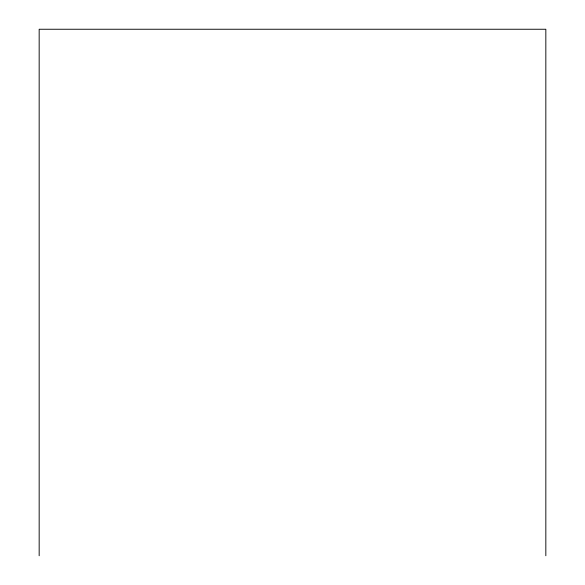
<?xml version="1.0" encoding="UTF-8"?>
<svg xmlns="http://www.w3.org/2000/svg" width="585" height="585" viewBox="0 0 585 585"><rect width="100%" height="100%" fill="white"/><g stroke="black" fill="none" stroke-linecap="round" stroke-linejoin="round"><path stroke-width="0.88" d="M545.834 555.75L545.834 29.25L39.166 29.25L39.166 555.75"/></g></svg>
